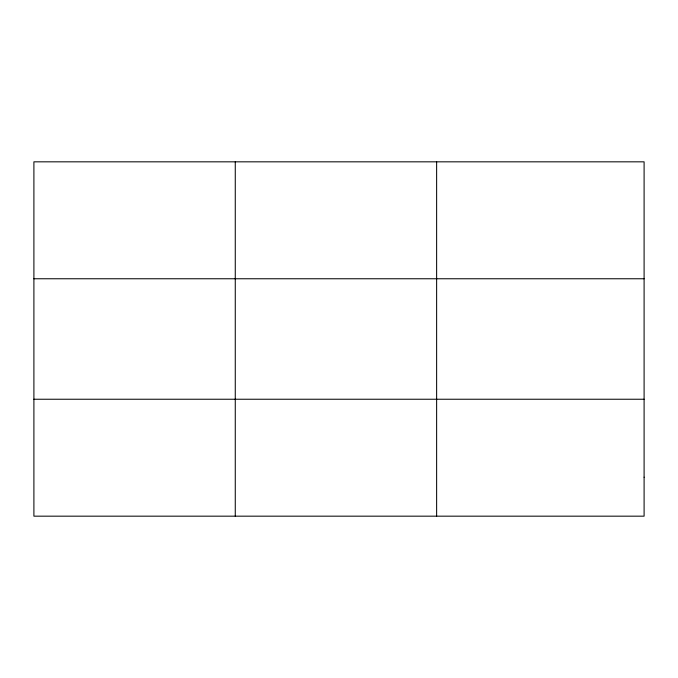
<?xml version="1.0" encoding="UTF-8"?>
<svg xmlns="http://www.w3.org/2000/svg" width="678" height="678" viewBox="0 0 678 678"><rect width="100%" height="100%" fill="white"/><g stroke="black" fill="none" stroke-linecap="round" stroke-linejoin="round"><path stroke-width="1.02" d="M235.266 161.83L235.266 516.17M436.632 161.83L436.632 516.17M33.9 278.76L644.1 278.76M33.9 399.24L644.1 399.24M644.1 477.193L644.1 516.17L33.9 516.17L33.9 161.83L644.1 161.83L644.1 477.193"/></g></svg>
